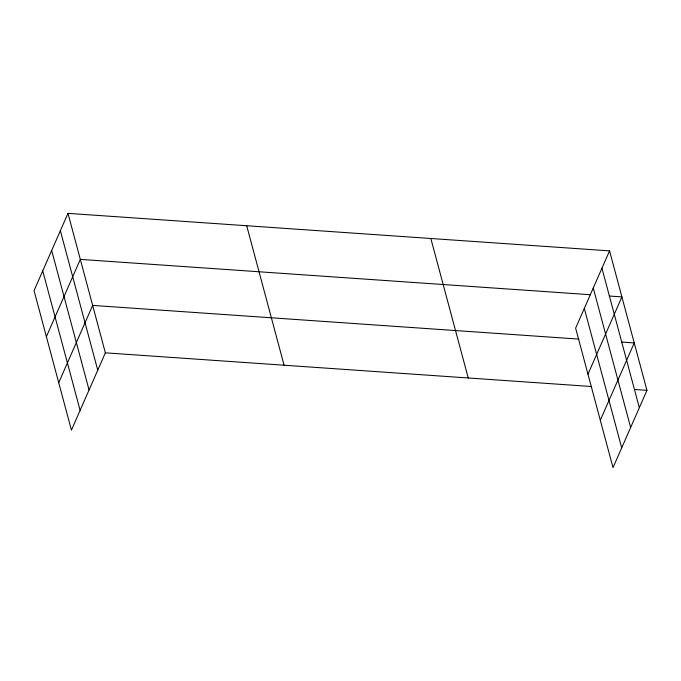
<?xml version="1.0" encoding="UTF-8"?>
<svg xmlns="http://www.w3.org/2000/svg" width="681" height="681" viewBox="0 0 681 681"><rect width="100%" height="100%" fill="white"/><g stroke="black" fill="none" stroke-linecap="round" stroke-linejoin="round"><path stroke-width="1.02" d="M67.981 213.357L34.05 290.642L71.437 430.128L105.368 352.835L67.981 213.357L609.563 250.872L646.95 390.358L613.019 467.643L575.632 328.165L609.563 250.872M46.385 336.678L80.315 259.384L590.546 294.728M58.728 382.705L92.659 305.411L578.841 339.095M587.967 374.192L621.898 296.899L609.359 296.031M600.31 420.22L634.241 342.935L621.693 342.058M105.368 352.835L591.559 386.519M634.411 389.481L646.95 390.358M601.944 268.229L639.331 407.706M593.262 288.012L630.649 427.489M584.315 308.382L621.702 447.868M430.835 238.495L468.23 377.972M246.701 225.734L284.088 365.22M60.362 230.714L97.749 370.192M51.679 250.489L89.066 389.975M42.733 270.868L80.12 410.345"/></g></svg>
